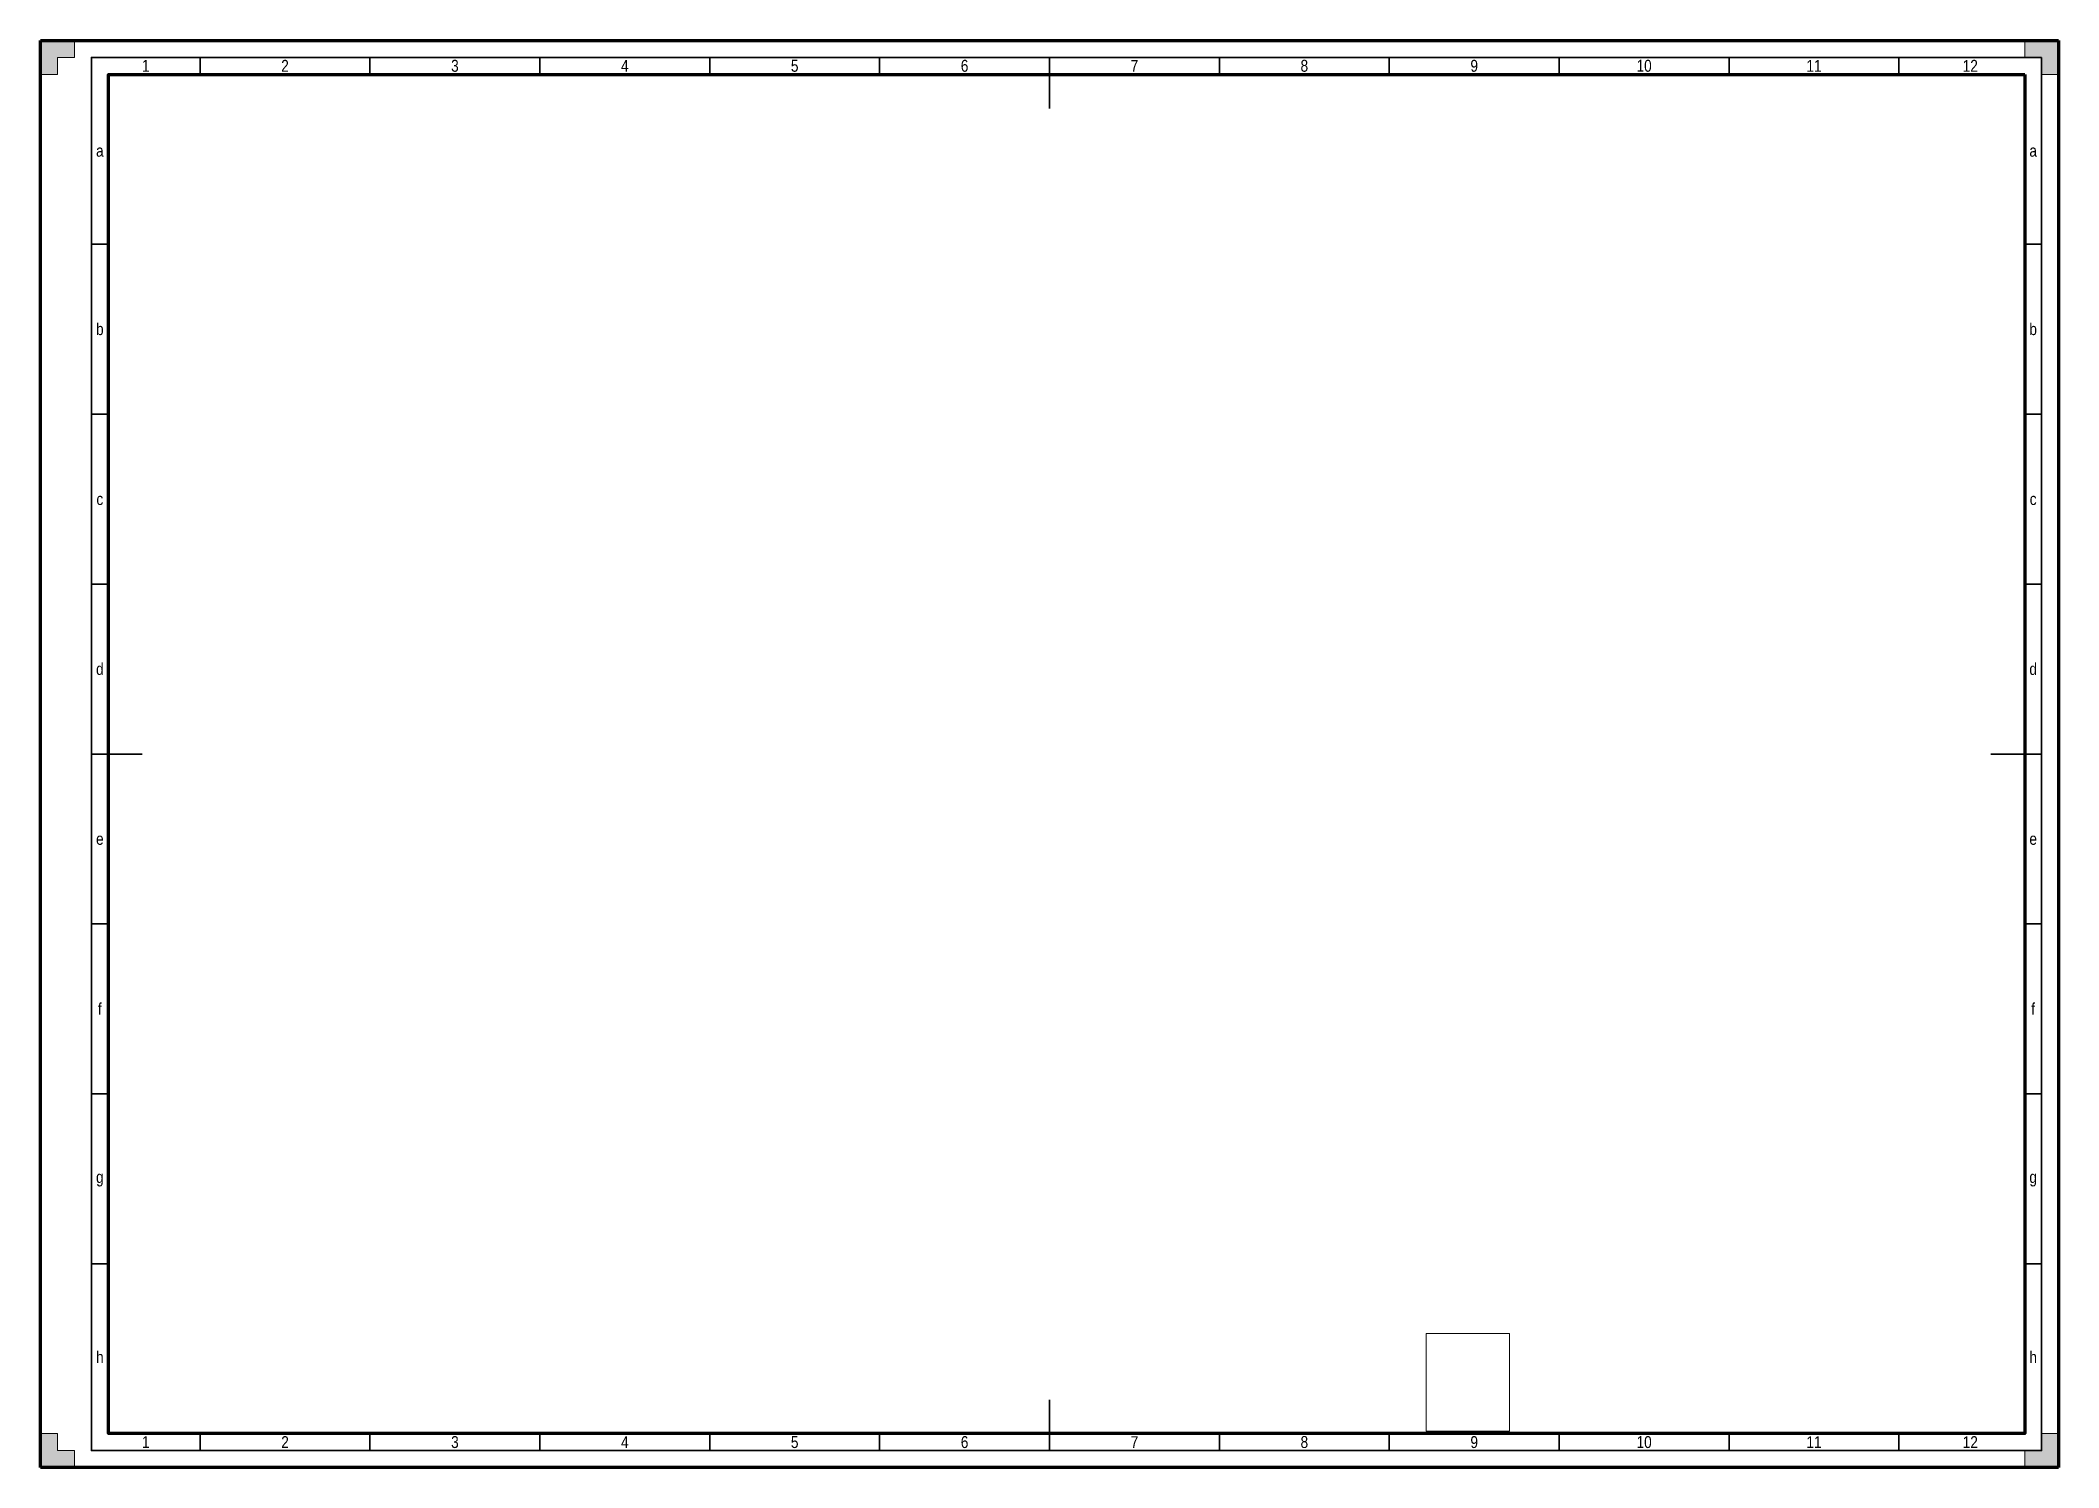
# Paper-space layout 'A2' of a CAD drawing. Header units: millimetres. Extents: x 124 to 718, y 224 to 644.
import ezdxf

# ---------------------------------------------------------------- set-up
doc = ezdxf.new("R2010")
doc.units = ezdxf.units.MM
doc.layers.add('logotipo', color=7, linetype='Continuous', lineweight=13, true_color=0xffffff)
for name, color, linetype, lineweight in [('malha', 250, 'Continuous', 35), ('marca de corte', 250, 'Continuous', 13), ('margem A1 A2 A3', 250, 'Continuous', 70), ('texto malha', 250, 'Continuous', 13)]:
    doc.layers.add(name, color=color, linetype=linetype, lineweight=lineweight)
doc.styles.add('texto malha', font='technic_.ttf')
picture_1 = doc.add_image_def('image1.png', size_in_pixel=(489, 573))

psp = doc.layouts.new('A2')

# ---------------------------------------------------------------- hatches: boundary and pattern name
at = {"layer": 'marca de corte'}
h = psp.add_hatch(color=256, dxfattribs=at)
h.dxf.hatch_style = 1
h.paths.add_polyline_path([(133.67, 643.53), (123.67, 643.53), (123.67, 633.53), (128.67, 633.53), (128.67, 638.53), (133.67, 638.53)])
h.paths.add_polyline_path([(717.67, 643.53), (707.67, 643.53), (707.67, 638.53), (712.67, 638.53), (712.67, 633.53), (717.67, 633.53)])
h.paths.add_polyline_path([(717.67, 233.53), (712.67, 233.53), (712.67, 228.53), (707.67, 228.53), (707.67, 223.53), (717.67, 223.53)])
h.paths.add_polyline_path([(133.67, 228.53), (128.67, 228.53), (128.67, 233.53), (123.67, 233.53), (123.67, 223.53), (133.67, 223.53)])

# ---------------------------------------------------------------- linework, layer by layer
at = {"layer": 'malha'}
for p, q in [((170.67, 633.53), (170.67, 638.53)), ((220.67, 633.53), (220.67, 638.53)), ((270.67, 633.53), (270.67, 638.53)), ((320.67, 633.53), (320.67, 638.53)), ((370.67, 633.53), (370.67, 638.53)), ((420.67, 633.53), (420.67, 638.53)), ((470.67, 633.53), (470.67, 638.53)), ((520.67, 633.53), (520.67, 638.53)), ((570.67, 633.53), (570.67, 638.53)), ((620.67, 633.53), (620.67, 638.53)), ((670.67, 633.53), (670.67, 638.53)), ((420.67, 633.53), (420.67, 623.53)), ((143.67, 583.53), (138.67, 583.53)), ((707.67, 583.53), (712.67, 583.53)), ((143.67, 533.53), (138.67, 533.53)), ((707.67, 533.53), (712.67, 533.53)), ((143.67, 483.53), (138.67, 483.53)), ((707.67, 483.53), (712.67, 483.53)), ((143.67, 433.53), (138.67, 433.53)), ((143.67, 433.53), (153.67, 433.53)), ((707.67, 433.53), (697.67, 433.53)), ((707.67, 433.53), (712.67, 433.53)), ((143.67, 383.53), (138.67, 383.53)), ((707.67, 383.53), (712.67, 383.53)), ((143.67, 333.53), (138.67, 333.53)), ((707.67, 333.53), (712.67, 333.53)), ((143.67, 283.53), (138.67, 283.53)), ((707.67, 283.53), (712.67, 283.53)), ((420.67, 233.53), (420.67, 243.53)), ((170.67, 233.53), (170.67, 228.53)), ((220.67, 233.53), (220.67, 228.53)), ((270.67, 233.53), (270.67, 228.53)), ((320.67, 233.53), (320.67, 228.53)), ((370.67, 233.53), (370.67, 228.53)), ((420.67, 233.53), (420.67, 228.53)), ((470.67, 233.53), (470.67, 228.53)), ((520.67, 233.53), (520.67, 228.53)), ((570.67, 233.53), (570.67, 228.53)), ((620.67, 233.53), (620.67, 228.53)), ((670.67, 233.53), (670.67, 228.53))]:
    psp.add_line(p, q, dxfattribs=at)
psp.add_lwpolyline([(712.67, 638.53), (712.67, 228.53), (138.67, 228.53), (138.67, 638.53)], close=True, dxfattribs=at)
at = {"layer": 'marca de corte'}
for points in [[(123.67, 643.53), (133.67, 643.53), (133.67, 638.53), (128.67, 638.53), (128.67, 633.53), (123.67, 633.53)], [(717.67, 643.53), (707.67, 643.53), (707.67, 638.53), (712.67, 638.53), (712.67, 633.53), (717.67, 633.53)], [(133.67, 223.53), (133.67, 228.53), (128.67, 228.53), (128.67, 233.53), (123.67, 233.53), (123.67, 223.53)], [(707.67, 223.53), (707.67, 228.53), (712.67, 228.53), (712.67, 233.53), (717.67, 233.53), (717.67, 223.53)]]:
    psp.add_lwpolyline(points, close=True, dxfattribs=at)
at = {"layer": 'margem A1 A2 A3'}
for p, q in [((123.67, 223.53), (123.67, 643.53)), ((123.67, 643.53), (717.67, 643.53)), ((717.67, 643.53), (717.67, 223.53)), ((717.67, 223.53), (123.67, 223.53))]:
    psp.add_line(p, q, dxfattribs=at)
psp.add_lwpolyline([(707.67, 633.53), (707.67, 233.53), (143.67, 233.53), (143.67, 633.53)], close=True, dxfattribs=at)

# ---------------------------------------------------------------- texts
at = {"layer": 'texto malha', "char_height": 3.5, "attachment_point": 5, "style": 'texto malha'}
for s, width, insert in [('1', 32, (154.67, 636.03)), ('2', 50, (195.67, 636.03)), ('3', 50, (245.67, 636.03)), ('4', 50, (295.67, 636.03)), ('5', 50, (345.67, 636.03)), ('6', 50, (395.67, 636.03)), ('7', 50, (445.67, 636.03)), ('8', 50, (495.67, 636.03)), ('9', 50, (545.67, 636.03)), ('10', 50, (595.67, 636.03)), ('11', 50, (645.67, 636.03)), ('12', 42, (691.67, 636.03)), ('a', 5, (141.17, 611.03)), ('a', 5, (710.17, 611.03)), ('b', 5, (141.17, 558.53)), ('b', 5, (710.17, 558.53)), ('c', 5, (141.17, 508.53)), ('c', 5, (710.17, 508.53)), ('d', 5, (141.17, 458.53)), ('d', 5, (710.17, 458.53)), ('e', 5, (141.17, 408.53)), ('e', 5, (710.17, 408.53)), ('f', 5, (141.17, 358.53)), ('f', 5, (710.17, 358.53)), ('g', 5, (141.17, 308.53)), ('g', 5, (710.17, 308.53)), ('h', 5, (141.17, 256.03)), ('h', 5, (710.17, 256.03)), ('1', 32, (154.67, 231.03)), ('2', 50, (195.67, 231.03)), ('3', 50, (245.67, 231.03)), ('4', 50, (295.67, 231.03)), ('5', 50, (345.67, 231.03)), ('6', 50, (395.67, 231.03)), ('7', 50, (445.67, 231.03)), ('8', 50, (495.67, 231.03)), ('9', 50, (545.67, 231.03)), ('10', 50, (595.67, 231.03)), ('11', 50, (645.67, 231.03)), ('12', 42, (691.67, 231.03))]:
    psp.add_mtext_dynamic_manual_height_columns(s, width=width, gutter_width=12.5, heights=[0], dxfattribs=dict(at, insert=insert))

# ---------------------------------------------------------------- pictures from other files: only their frames are drawn
at = {"layer": 'logotipo'}
image = psp.add_image(picture_1, insert=(531.49, 234.24), size_in_units=(24.56, 28.77), dxfattribs=at)
image.dxf.flags = 7

doc.saveas('drawing.dxf')
